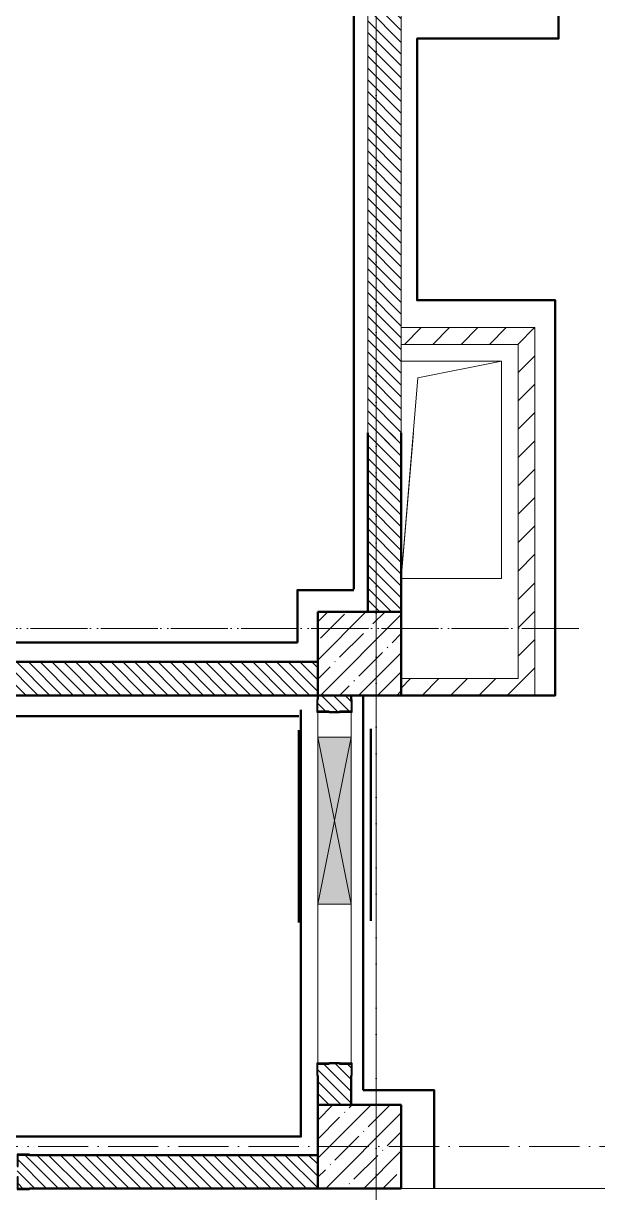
# Model space of a CAD drawing. Header units: millimetres. Extents: x -213536 to 1564669, y -45299 to 942238.
# Drawn here: x 631270 to 634708, y 614500 to 621496 of the extents above; entities that cross this region are included whole.
import ezdxf

# ---------------------------------------------------------------- set-up
doc = ezdxf.new("R2010")
doc.units = ezdxf.units.MM
doc.linetypes.add('50_200_ШТРИХ_1Т_ш5_п1_п1_', pattern=[700, 500, -100, 0, -100])
for name, color, linetype, lineweight in [('3.1) ЖБ окна 1.2 м', 102, 'Continuous', 30), ('8.1)', 2, 'Continuous', 50), ('8.2)', 3, 'Continuous', 50), ('8.3)', 5, 'Continuous', 50), ('8.4)', 6, 'Continuous', 50), ('A-DETL-GENF-OTLN', 7, 'Continuous', 9), ('A-FLOR-____-OTLN', 7, 'Continuous', 9), ('A-GENM-____-MCUT', 7, 'Continuous', 25), ('A-GENM-____-OTLN', 7, 'Continuous', 9), ('A-GENM-____-OTLN-1', 7, 'Continuous', 25), ('A-GLAZ-____-OTLN', 7, 'Continuous', 9), ('A-WALL-____-MCUT', 7, 'Continuous', 13), ('A-WALL-____-MCUT-2', 7, 'Continuous', 50), ('A-WALL-____-PATT-1', 7, 'Continuous', 9), ('A-WALL-FNSH-MCUT-1', 7, 'Continuous', 9), ('I-WALL-____-OTLN', 7, 'Continuous', 9), ('S-COLS-____-MCUT', 7, 'Continuous', 50), ('S-COLS-____-OTLN', 7, 'Continuous', 9), ('S-GRID-____-OTLN-1', 7, '50_200_ШТРИХ_1Т_ш5_п1_п1_', 9)]:
    doc.layers.add(name, color=color, linetype=linetype, lineweight=lineweight)
pattern_1 = [(45, (-89000, -46181.04), (-114.04925, 114.04925), []), (45, (-88885.95, -46181.04), (-114.04925, 114.04925), [201.613, -40.323, 3.353, -36.97])]
pattern_2 = [(135, (544282.637, 571544.04), (-35.35534, -35.35534), [])]
pattern_3 = [(45, (-89000, -43231.04), (-114.04925, 114.04925), []), (45, (-88885.95, -43231.04), (-114.04925, 114.04925), [201.613, -40.323, 3.353, -36.97])]
pattern_4 = [(45, (544282.64, 571544.04), (-84.85281, 84.85281), [])]
pattern_5 = [(135, (544282.637, 571544.04), (-35.35534, -35.35534), [])]
pattern_6 = [(45, (544282.64, 571544.04), (-84.85281, 84.85281), [])]

# ---------------------------------------------------------------- blocks, each defined once
blk = doc.blocks.new('BSC_Колонна _Прямоугольная - 500х500-V53-АР1_План отверстий 2 этажа в осях 1-64_Ю-ЯЯ')
at = {"layer": 'S-COLS-____-OTLN'}
h = blk.add_hatch(dxfattribs=at)
h.set_pattern_fill('FP_63', color=256, style=0, pattern_type=2)
h.set_pattern_definition(pattern_1)
h.paths.add_polyline_path([(-250, -250), (250, -250), (250, 250), (-250, 250)], flags=0)
at = {"layer": 'S-COLS-____-MCUT'}
for p, q in [((250, 250), (-250, 250)), ((-250, 250), (-250, -250)), ((250, -250), (250, 250)), ((-250, -250), (250, -250))]:
    blk.add_line(p, q, dxfattribs=at)
blk = doc.blocks.new('BSC_Колонна _Прямоугольная - 500х500-V122-АР1_План отверстий 2 этажа в осях 1-64_Ю-ЯЯ')
at = {"layer": 'S-COLS-____-OTLN'}
h = blk.add_hatch(dxfattribs=at)
h.set_pattern_fill('FP_135', color=256, style=0, pattern_type=2)
h.set_pattern_definition(pattern_3)
h.paths.add_polyline_path([(-250, -250), (250, -250), (250, 250), (-250, 250)], flags=0)
at = {"layer": 'S-COLS-____-MCUT'}
for p, q in [((250, 250), (-250, 250)), ((-250, 250), (-250, -250)), ((250, -250), (250, 250)), ((-250, -250), (250, -250))]:
    blk.add_line(p, q, dxfattribs=at)
blk = doc.blocks.new('154_Стойка_СКБ_Уголок - СМ-2180_200-28268025-АР1_План отверстий 2 этажа в осях 1-64_Ю-ЯЯ')
at = {"layer": 'A-GENM-____-MCUT'}
for p, q in [((125, 156), (125, 81)), ((200, 156), (125, 156)), ((131, 81), (131, 150)), ((131, 150), (200, 150)), ((200, 150), (200, 156)), ((125, 81), (131, 81)), ((131, 19), (125, 19)), ((125, 19), (125, -56)), ((131, -50), (131, 19)), ((125, -56), (200, -56)), ((200, -50), (131, -50)), ((200, -56), (200, -50))]:
    blk.add_line(p, q, dxfattribs=at)
blk = doc.blocks.new('Фахверк_СКБ_Уголок - 200_3960_зеркало-28268689-АР1_План отверстий 2 этажа в осях 1-64_Ю-ЯЯ')
at = {"layer": 'A-GENM-____-MCUT'}
for p, q in [((200, 156), (125, 156)), ((125, 156), (125, 81)), ((131, 81), (131, 150)), ((131, 150), (200, 150)), ((200, 150), (200, 156)), ((125, 81), (131, 81)), ((131, 19), (125, 19)), ((125, 19), (125, -56)), ((131, -50), (131, 19)), ((125, -56), (200, -56)), ((200, -50), (131, -50)), ((200, -56), (200, -50))]:
    blk.add_line(p, q, dxfattribs=at)
blk = doc.blocks.new('Фахверк_СКБ_Уголок - 200_3960-28268576-АР1_План отверстий 2 этажа в осях 1-64_Ю-ЯЯ')
at = {"layer": 'A-GENM-____-MCUT'}
for p, q in [((200, 156), (125, 156)), ((125, 156), (125, 81)), ((131, 81), (131, 150)), ((131, 150), (200, 150)), ((200, 150), (200, 156)), ((125, 81), (131, 81)), ((131, 19), (125, 19)), ((125, 19), (125, -56)), ((131, -50), (131, 19)), ((125, -56), (200, -56)), ((200, -50), (131, -50)), ((200, -56), (200, -50))]:
    blk.add_line(p, q, dxfattribs=at)
blk = doc.blocks.new('AR_Отверстие прямоугольное _в плите_ - AR_Отверстие прямоугольное _в плите_-V180-АР1_План отверстий 2 этажа в осях 1-64_Ю-ЯЯ')
at = {"layer": 'A-GENM-____-OTLN'}
for p, q in [((300, 650), (-300, 650)), ((-200, 550), (300, 650)), ((300, -650), (300, 650)), ((-300, -650), (-200, 550)), ((-300, -650), (300, -650))]:
    blk.add_line(p, q, dxfattribs=at)
blk = doc.blocks.new('AR_Отверстие прямоугольное _в стене__БезПР - AR_Отверстие прямоугольное _в стене__БезПР-36789323-АР1_План отверстий 2 этажа в осях 1-64_Ю-ЯЯ')
at = {"layer": 'A-GLAZ-____-OTLN'}
blk.add_hatch(color=256, dxfattribs=at).paths.add_polyline_path([(-500, -100), (500, -100), (500, 100), (-500, 100)], flags=0)
at = {"layer": 'A-DETL-GENF-OTLN'}
for p, q in [((-500, -100), (-500, 100)), ((-500, 100), (500, 100)), ((500, 100), (-500, -100)), ((-500, 100), (500, -100)), ((500, 100), (-500, 100)), ((-500, 100), (-500, -100)), ((500, 100), (500, -100)), ((500, -100), (500, 100)), ((500, -100), (-500, -100)), ((-500, -100), (500, -100))]:
    blk.add_line(p, q, dxfattribs=at)
at = {"layer": 'A-GLAZ-____-OTLN'}
blk.add_line((500, 100), (-500, 100), dxfattribs=at)
blk = doc.blocks.new('BSC_Колонна _Прямоугольная - 500х500-V80-АР1_План отверстий 2 этажа в осях 1-64_А-ГГ')
at = {"layer": 'S-COLS-____-OTLN'}
h = blk.add_hatch(dxfattribs=at)
h.set_pattern_fill('FP_109', color=256, style=0, pattern_type=2)
h.set_pattern_definition(pattern_1)
h.paths.add_polyline_path([(-250, -250), (250, -250), (250, 250), (-250, 250)], flags=0)
at = {"layer": 'S-COLS-____-MCUT'}
for p, q in [((250, 250), (-250, 250)), ((-250, 250), (-250, -250)), ((250, -250), (250, 250)), ((-250, -250), (250, -250))]:
    blk.add_line(p, q, dxfattribs=at)
blk = doc.blocks.new('BSC_Колонна _Прямоугольная - 500х500-V126-АР1_План отверстий 2 этажа в осях 1-64_А-ГГ')
at = {"layer": 'S-COLS-____-OTLN'}
h = blk.add_hatch(dxfattribs=at)
h.set_pattern_fill('FP_156', color=256, style=0, pattern_type=2)
h.set_pattern_definition(pattern_3)
h.paths.add_polyline_path([(-250, -250), (250, -250), (250, 250), (-250, 250)], flags=0)
at = {"layer": 'S-COLS-____-MCUT'}
for p, q in [((250, 250), (-250, 250)), ((-250, 250), (-250, -250)), ((250, -250), (250, 250)), ((-250, -250), (250, -250))]:
    blk.add_line(p, q, dxfattribs=at)
blk = doc.blocks.new('154_Стойка_СКБ_Уголок - СМ-2180_200-28268025-АР1_План отверстий 2 этажа в осях 1-64_А-ГГ')
at = {"layer": 'A-GENM-____-MCUT'}
for p, q in [((125, 156), (125, 81)), ((200, 156), (125, 156)), ((131, 81), (131, 150)), ((131, 150), (200, 150)), ((200, 150), (200, 156)), ((125, 81), (131, 81)), ((131, 19), (125, 19)), ((125, 19), (125, -56)), ((131, -50), (131, 19)), ((125, -56), (200, -56)), ((200, -50), (131, -50)), ((200, -56), (200, -50))]:
    blk.add_line(p, q, dxfattribs=at)
blk = doc.blocks.new('Фахверк_СКБ_Уголок - 200_3960_зеркало-28268689-АР1_План отверстий 2 этажа в осях 1-64_А-ГГ')
at = {"layer": 'A-GENM-____-MCUT'}
for p, q in [((200, 156), (125, 156)), ((125, 156), (125, 81)), ((131, 81), (131, 150)), ((131, 150), (200, 150)), ((200, 150), (200, 156)), ((125, 81), (131, 81)), ((131, 19), (125, 19)), ((125, 19), (125, -56)), ((131, -50), (131, 19)), ((125, -56), (200, -56)), ((200, -50), (131, -50)), ((200, -56), (200, -50))]:
    blk.add_line(p, q, dxfattribs=at)
blk = doc.blocks.new('Фахверк_СКБ_Уголок - 200_3960-28268576-АР1_План отверстий 2 этажа в осях 1-64_А-ГГ')
at = {"layer": 'A-GENM-____-MCUT'}
for p, q in [((200, 156), (125, 156)), ((125, 156), (125, 81)), ((131, 81), (131, 150)), ((131, 150), (200, 150)), ((200, 150), (200, 156)), ((125, 81), (131, 81)), ((131, 19), (125, 19)), ((125, 19), (125, -56)), ((131, -50), (131, 19)), ((125, -56), (200, -56)), ((200, -50), (131, -50)), ((200, -56), (200, -50))]:
    blk.add_line(p, q, dxfattribs=at)
blk = doc.blocks.new('AR_Отверстие прямоугольное _в плите_ - AR_Отверстие прямоугольное _в плите_-30552544-АР1_План отверстий 2 этажа в осях 1-64_А-ГГ')
at = {"layer": 'A-GENM-____-OTLN'}
for p, q in [((-300, -650), (-227.5, 220.1)), ((300, -650), (300, 220.1)), ((-300, -650), (300, -650))]:
    blk.add_line(p, q, dxfattribs=at)
blk = doc.blocks.new('AR_Отверстие прямоугольное _в стене__БезПР - AR_Отверстие прямоугольное _в стене__БезПР-36789323-АР1_План отверстий 2 этажа в осях 1-64_А-ГГ')
at = {"layer": 'A-GLAZ-____-OTLN'}
blk.add_hatch(color=256, dxfattribs=at).paths.add_polyline_path([(-500, -100), (500, -100), (500, 100), (-500, 100)], flags=0)
at = {"layer": 'A-DETL-GENF-OTLN'}
for p, q in [((-500, -100), (-500, 100)), ((-500, 100), (500, 100)), ((500, 100), (-500, -100)), ((-500, 100), (500, -100)), ((500, 100), (-500, 100)), ((-500, 100), (-500, -100)), ((500, 100), (500, -100)), ((500, -100), (500, 100)), ((500, -100), (-500, -100)), ((-500, -100), (500, -100))]:
    blk.add_line(p, q, dxfattribs=at)
at = {"layer": 'A-GLAZ-____-OTLN'}
blk.add_line((500, 100), (-500, 100), dxfattribs=at)
blk = doc.blocks.new('2этаж')
at = {"layer": 'S-GRID-____-OTLN-1', "color": 251, "ltscale": 0.6, "true_color": 0x636466}
for p, q in [((73508.3, 549908.8), (73508.3, 498997)), ((73508.3, 508896.9), (73508.3, 454533.3)), ((51735.1, 505347), (74727.1, 505347)), ((53374.4, 505347), (74727.1, 505347)), ((58880.7, 502247), (88334.7, 502247)), ((58880.7, 502247), (88334.7, 502247))]:
    blk.add_line(p, q, dxfattribs=at)

msp = doc.modelspace()

# ---------------------------------------------------------------- hatches: boundary and pattern name
at = {"layer": 'A-WALL-____-PATT-1'}
h = msp.add_hatch(dxfattribs=at)
h.set_pattern_fill('FP_6', color=256, style=0, pattern_type=2)
h.set_pattern_definition(pattern_2)
h.paths.add_polyline_path([(633532.6, 617975.1), (633532.6, 623225.1), (633332.6, 623225.1), (633332.6, 617975.1)], flags=0)
h = msp.add_hatch(dxfattribs=at)
h.set_pattern_fill('FP_4', color=256, style=0, pattern_type=2)
h.set_pattern_definition(pattern_4)
h.paths.add_polyline_path([(634232.6, 619575.1), (634232.6, 619675.1), (633532.6, 619675.1), (633532.6, 619575.1)], flags=0)
h = msp.add_hatch(dxfattribs=at)
h.set_pattern_fill('FP_4', color=256, style=0, pattern_type=2)
h.set_pattern_definition(pattern_4)
h.paths.add_polyline_path([(634232.6, 617575.1), (634332.6, 617575.1), (634332.6, 619675.1), (634232.6, 619675.1), (634232.6, 619082.2)], flags=0)
h = msp.add_hatch(dxfattribs=at)
h.set_pattern_fill('FP_6', color=256, style=0, pattern_type=2)
h.set_pattern_definition(pattern_5)
h.paths.add_polyline_path([(633532.6, 617975.1), (633532.6, 619045.2), (633332.6, 619045.2), (633332.6, 617975.1)], flags=0)
h = msp.add_hatch(dxfattribs=at)
h.set_pattern_fill('FP_4', color=256, style=0, pattern_type=2)
h.set_pattern_definition(pattern_6)
h.paths.add_polyline_path([(634332.6, 617575.1), (634332.6, 619045.2), (634232.6, 619045.2), (634232.6, 617575.1)], flags=0)
h = msp.add_hatch(dxfattribs=at)
h.set_pattern_fill('FP_6', color=256, style=0, pattern_type=2)
h.set_pattern_definition(pattern_2)
h.paths.add_polyline_path([(633032.6, 617475.1), (633032.6, 617675.1), (630482.6, 617675.1), (630482.6, 617475.1), (632642.5, 617475.1)], flags=0)
h.paths.add_polyline_path([(627857.6, 617475.1), (627926.6, 617475.1), (627926.6, 617544.1), (627932.6, 617544.1), (627932.6, 617606.1), (627926.6, 617606.1), (627926.6, 617675.1), (627682.6, 617675.1), (627682.6, 617475.1), (627726.6, 617475.1)], flags=0)
h.paths.add_polyline_path([(629157.6, 617475.1), (629382.6, 617475.1), (629382.6, 617675.1), (629088.6, 617675.1), (629088.6, 617606.1), (629082.6, 617606.1), (629082.6, 617544.1), (629088.6, 617544.1), (629088.6, 617475.1), (629107.5, 617475.1)], flags=0)
h = msp.add_hatch(dxfattribs=at)
h.set_pattern_fill('FP_6', color=256, style=0, pattern_type=2)
h.set_pattern_definition(pattern_5)
h.paths.add_polyline_path([(633032.6, 617475.1), (633032.6, 617675.1), (630482.6, 617675.1), (630482.6, 617475.1), (632642.2, 617475.1)], flags=0)
h.paths.add_polyline_path([(629382.6, 617475.1), (629382.6, 617675.1), (629088.6, 617675.1), (629088.6, 617606.1), (629082.6, 617606.1), (629082.6, 617544.1), (629088.6, 617544.1), (629088.6, 617475.1), (629157.6, 617475.1)], flags=0)
h.paths.add_polyline_path([(627857.6, 617475.1), (627926.6, 617475.1), (627926.6, 617544.1), (627932.6, 617544.1), (627932.6, 617606.1), (627926.6, 617606.1), (627926.6, 617675.1), (627682.6, 617675.1), (627682.6, 617475.1)], flags=0)
h = msp.add_hatch(dxfattribs=at)
h.set_pattern_fill('FP_4', color=256, style=0, pattern_type=2)
h.set_pattern_definition(pattern_4)
h.paths.add_polyline_path([(633532.6, 617475.1), (634332.6, 617475.1), (634332.6, 617575.1), (633532.6, 617575.1)], flags=0)
h = msp.add_hatch(dxfattribs=at)
h.set_pattern_fill('FP_4', color=256, style=0, pattern_type=2)
h.set_pattern_definition(pattern_6)
h.paths.add_polyline_path([(633532.6, 617475.1), (634332.6, 617475.1), (634332.6, 617575.1), (633532.6, 617575.1)], flags=0)
h = msp.add_hatch(dxfattribs=at)
h.set_pattern_fill('FP_6', color=256, style=0, pattern_type=2)
h.set_pattern_definition(pattern_2)
h.paths.add_polyline_path([(633032.6, 615025.1), (633232.6, 615025.1), (633232.6, 615269.1), (633163.6, 615269.1), (633163.6, 615275.1), (633101.6, 615275.1), (633101.6, 615269.1), (633032.6, 615269.1), (633032.6, 615200.1)], flags=0)
h.paths.add_polyline_path([(633101.6, 617375.1), (633163.6, 617375.1), (633163.6, 617381.1), (633232.6, 617381.1), (633232.6, 617475.1), (633032.6, 617475.1), (633032.6, 617381.1), (633101.6, 617381.1)], flags=0)
h = msp.add_hatch(dxfattribs=at)
h.set_pattern_fill('FP_6', color=256, style=0, pattern_type=2)
h.set_pattern_definition(pattern_5)
h.paths.add_polyline_path([(633232.6, 615025.1), (633232.6, 615269.1), (633163.6, 615269.1), (633163.6, 615275.1), (633101.6, 615275.1), (633101.6, 615269.1), (633032.6, 615269.1), (633032.6, 615025.1)], flags=0)
h.paths.add_polyline_path([(633163.6, 617375.1), (633163.6, 617381.1), (633232.6, 617381.1), (633232.6, 617475.1), (633032.6, 617475.1), (633032.6, 617381.1), (633101.6, 617381.1), (633101.6, 617375.1)], flags=0)
h = msp.add_hatch(dxfattribs=at)
h.set_pattern_fill('FP_6', color=256, style=0, pattern_type=2)
h.set_pattern_definition(pattern_2)
h.paths.add_polyline_path([(632642.5, 614525.1), (633032.6, 614525.1), (633032.6, 614725.1), (631238.6, 614725.1), (631238.6, 614656.1), (631232.6, 614656.1), (631232.6, 614594.1), (631238.6, 614594.1), (631238.6, 614525.1), (631307.6, 614525.1)], flags=0)
h.paths.add_polyline_path([(629226.6, 614525.1), (629226.6, 614594.1), (629232.6, 614594.1), (629232.6, 614656.1), (629226.6, 614656.1), (629226.6, 614725.1), (627682.6, 614725.1), (627682.6, 614525.1), (629157.6, 614525.1)], flags=0)
h = msp.add_hatch(dxfattribs=at)
h.set_pattern_fill('FP_6', color=256, style=0, pattern_type=2)
h.set_pattern_definition(pattern_5)
h.paths.add_polyline_path([(632642.2, 614525.1), (633032.6, 614525.1), (633032.6, 614725.1), (631238.6, 614725.1), (631238.6, 614656.1), (631232.6, 614656.1), (631232.6, 614594.1), (631238.6, 614594.1), (631238.6, 614525.1), (631307.6, 614525.1)], flags=0)
h.paths.add_polyline_path([(629107.2, 614525.1), (629226.6, 614525.1), (629226.6, 614594.1), (629232.6, 614594.1), (629232.6, 614656.1), (629226.6, 614656.1), (629226.6, 614725.1), (627682.6, 614725.1), (627682.6, 614525.1)], flags=0)

# ---------------------------------------------------------------- linework, layer by layer
at = {"layer": '8.1)', "lineweight": 50}
for points in [[(632919.1, 617266.2), (632919.1, 616116.7)], [(633350.8, 617275), (633350.8, 616125.5)]]:
    msp.add_lwpolyline(points, dxfattribs=at)
at = {"layer": '8.2)', "lineweight": 50}
for points in [[(632910.3, 617791.1), (632910.3, 618105.1), (633249.5, 618105.1)], [(633730, 614525.1), (633730, 615112.5), (633304.2, 615112.5)]]:
    msp.add_lwpolyline(points, dxfattribs=at)
at = {"layer": '8.3)', "lineweight": 50}
for points in [[(633304.2, 615112.5), (633304.2, 617475.1), (634454.7, 617475.1), (634454.7, 619839), (633627.2, 619839), (633627.2, 621405), (634474.4, 621405), (634474.4, 623831.8), (633554.3, 623814.1)], [(633249.5, 623127), (633249.5, 618111.2)], [(632910.3, 617791.1), (630751.6, 617791.1), (630751.6, 618442.5), (629178.5, 618442.5), (629178.5, 617779.2), (627909.1, 617779.2)], [(632932.2, 617388.1), (632932.2, 614835.8), (627775.7, 614835.8)], [(627690.8, 617350.3), (632919.1, 617350.3)]]:
    msp.add_lwpolyline(points, dxfattribs=at)
at = {"layer": '8.4)', "lineweight": 50}
for points in [[(633304.2, 615112.5), (633304.2, 617475.1), (634454.7, 617475.1), (634454.7, 619839), (633627.2, 619839), (633627.2, 621405), (634474.4, 621405), (634474.4, 623831.8), (633554.3, 623814.1)], [(633249.5, 623127), (633249.5, 618111.2)], [(632910.3, 617791.1), (630751.6, 617791.1), (630751.6, 618442.5), (629178.5, 618442.5), (629178.5, 617779.2), (627909.1, 617779.2)], [(632910.3, 617791.1), (632910.3, 618105.1), (633249.5, 618105.1)], [(632932.2, 617388.1), (632932.2, 614835.8), (627775.7, 614835.8)], [(632932.2, 617388.1), (632932.2, 614835.8), (627775.7, 614835.8)], [(627690.8, 617350.3), (632919.1, 617350.3)], [(633730, 614525.1), (633730, 615112.5), (633304.2, 615112.5)]]:
    msp.add_lwpolyline(points, dxfattribs=at)
at = {"layer": 'A-FLOR-____-OTLN'}
for p, q in [((633532.6, 619475.1), (634132.6, 619475.1)), ((634132.6, 619475.1), (634132.6, 618175.1)), ((634132.6, 619045.2), (634132.6, 618175.1)), ((634132.6, 618175.1), (633532.6, 618175.1)), ((634132.6, 618175.1), (633532.6, 618175.1)), ((633532.6, 614525.1), (636982.6, 614525.1)), ((633532.6, 614525.1), (636982.6, 614525.1))]:
    msp.add_line(p, q, dxfattribs=at)
at = {"layer": 'A-WALL-____-MCUT'}
for p, q in [((633332.6, 623225.1), (633332.6, 617975.1)), ((633532.6, 617975.1), (633532.6, 623225.1)), ((633032.6, 617675.1), (630482.6, 617675.1)), ((630482.6, 617475.1), (633032.6, 617475.1)), ((633032.6, 617475.1), (633032.6, 617450.1)), ((633232.6, 617450.1), (633232.6, 617475.1)), ((633101.6, 617375.1), (633163.6, 617375.1)), ((633163.6, 615275.1), (633101.6, 615275.1)), ((633032.6, 615200.1), (633032.6, 615025.1)), ((633232.6, 615025.1), (633232.6, 615200.1)), ((633032.6, 614725.1), (631307.6, 614725.1)), ((631307.6, 614525.1), (633032.6, 614525.1))]:
    msp.add_line(p, q, dxfattribs=at)
at = {"layer": 'A-WALL-____-MCUT-2'}
for p, q in [((633332.6, 619045.2), (633332.6, 617975.1)), ((633532.6, 617975.1), (633532.6, 619045.2)), ((633032.6, 617675.1), (630482.6, 617675.1)), ((630482.6, 617475.1), (633032.6, 617475.1)), ((633032.6, 617475.1), (633032.6, 617450.1)), ((633232.6, 617450.1), (633232.6, 617475.1)), ((633101.6, 617375.1), (633163.6, 617375.1)), ((633163.6, 615275.1), (633101.6, 615275.1)), ((633032.6, 615200.1), (633032.6, 615025.1)), ((633232.6, 615025.1), (633232.6, 615200.1)), ((633032.6, 614725.1), (631307.6, 614725.1)), ((631307.6, 614525.1), (633032.6, 614525.1))]:
    msp.add_line(p, q, dxfattribs=at)
at = {"layer": 'A-WALL-FNSH-MCUT-1'}
for p, q in [((634332.6, 619675.1), (633532.6, 619675.1)), ((634332.6, 617475.1), (634332.6, 619675.1)), ((633532.6, 619575.1), (634232.6, 619575.1)), ((634232.6, 619575.1), (634232.6, 617575.1)), ((634232.6, 619045.2), (634232.6, 617575.1)), ((634332.6, 617475.1), (634332.6, 619045.2)), ((634232.6, 617575.1), (633532.6, 617575.1)), ((634232.6, 617575.1), (633532.6, 617575.1)), ((633532.6, 617475.1), (634332.6, 617475.1)), ((633532.6, 617475.1), (634332.6, 617475.1))]:
    msp.add_line(p, q, dxfattribs=at)
at = {"layer": 'I-WALL-____-OTLN'}
for p, q in [((633032.6, 617225.1), (633032.6, 617375.1)), ((633032.6, 617225.1), (633032.6, 617375.1)), ((633232.6, 617375.1), (633232.6, 617225.1)), ((633232.6, 617375.1), (633232.6, 617225.1)), ((633032.6, 615275.1), (633032.6, 616225.1)), ((633032.6, 615275.1), (633032.6, 616225.1)), ((633232.6, 616225.1), (633232.6, 615275.1)), ((633232.6, 616225.1), (633232.6, 615275.1))]:
    msp.add_line(p, q, dxfattribs=at)

# ---------------------------------------------------------------- block references
at = {"layer": '3.1) ЖБ окна 1.2 м'}
msp.add_blockref('2этаж', (559874.3, 112528.1), dxfattribs=at)
at = {"layer": 'A-GENM-____-OTLN'}
for name in ['AR_Отверстие прямоугольное _в плите_ - AR_Отверстие прямоугольное _в плите_-V180-АР1_План отверстий 2 этажа в осях 1-64_Ю-ЯЯ', 'AR_Отверстие прямоугольное _в плите_ - AR_Отверстие прямоугольное _в плите_-30552544-АР1_План отверстий 2 этажа в осях 1-64_А-ГГ']:
    msp.add_blockref(name, (633832.6, 618825.1), dxfattribs=at)
at = {"layer": 'A-GENM-____-OTLN-1'}
for name, p, rotation in [('Фахверк_СКБ_Уголок - 200_3960_зеркало-28268689-АР1_План отверстий 2 этажа в осях 1-64_Ю-ЯЯ', (633182.6, 617250.1), 90), ('Фахверк_СКБ_Уголок - 200_3960_зеркало-28268689-АР1_План отверстий 2 этажа в осях 1-64_А-ГГ', (633182.6, 617250.1), 90), ('Фахверк_СКБ_Уголок - 200_3960-28268576-АР1_План отверстий 2 этажа в осях 1-64_Ю-ЯЯ', (633082.6, 615400.1), 270), ('Фахверк_СКБ_Уголок - 200_3960-28268576-АР1_План отверстий 2 этажа в осях 1-64_А-ГГ', (633082.6, 615400.1), 270)]:
    msp.add_blockref(name, p, dxfattribs=dict(at, rotation=rotation))
for name in ['154_Стойка_СКБ_Уголок - СМ-2180_200-28268025-АР1_План отверстий 2 этажа в осях 1-64_Ю-ЯЯ', '154_Стойка_СКБ_Уголок - СМ-2180_200-28268025-АР1_План отверстий 2 этажа в осях 1-64_А-ГГ']:
    msp.add_blockref(name, (631107.6, 614575.1), dxfattribs=at)
at = {"layer": 'A-GLAZ-____-OTLN', "rotation": 90}
for name in ['AR_Отверстие прямоугольное _в стене__БезПР - AR_Отверстие прямоугольное _в стене__БезПР-36789323-АР1_План отверстий 2 этажа в осях 1-64_Ю-ЯЯ', 'AR_Отверстие прямоугольное _в стене__БезПР - AR_Отверстие прямоугольное _в стене__БезПР-36789323-АР1_План отверстий 2 этажа в осях 1-64_А-ГГ']:
    msp.add_blockref(name, (633132.6, 616725.1), dxfattribs=at)
at = {"layer": 'S-COLS-____-OTLN'}
for name, p in [('BSC_Колонна _Прямоугольная - 500х500-V53-АР1_План отверстий 2 этажа в осях 1-64_Ю-ЯЯ', (633282.6, 617725.1)), ('BSC_Колонна _Прямоугольная - 500х500-V80-АР1_План отверстий 2 этажа в осях 1-64_А-ГГ', (633282.6, 617725.1)), ('BSC_Колонна _Прямоугольная - 500х500-V122-АР1_План отверстий 2 этажа в осях 1-64_Ю-ЯЯ', (633282.6, 614775.1)), ('BSC_Колонна _Прямоугольная - 500х500-V126-АР1_План отверстий 2 этажа в осях 1-64_А-ГГ', (633282.6, 614775.1))]:
    msp.add_blockref(name, p, dxfattribs=at)

doc.saveas('drawing.dxf')
